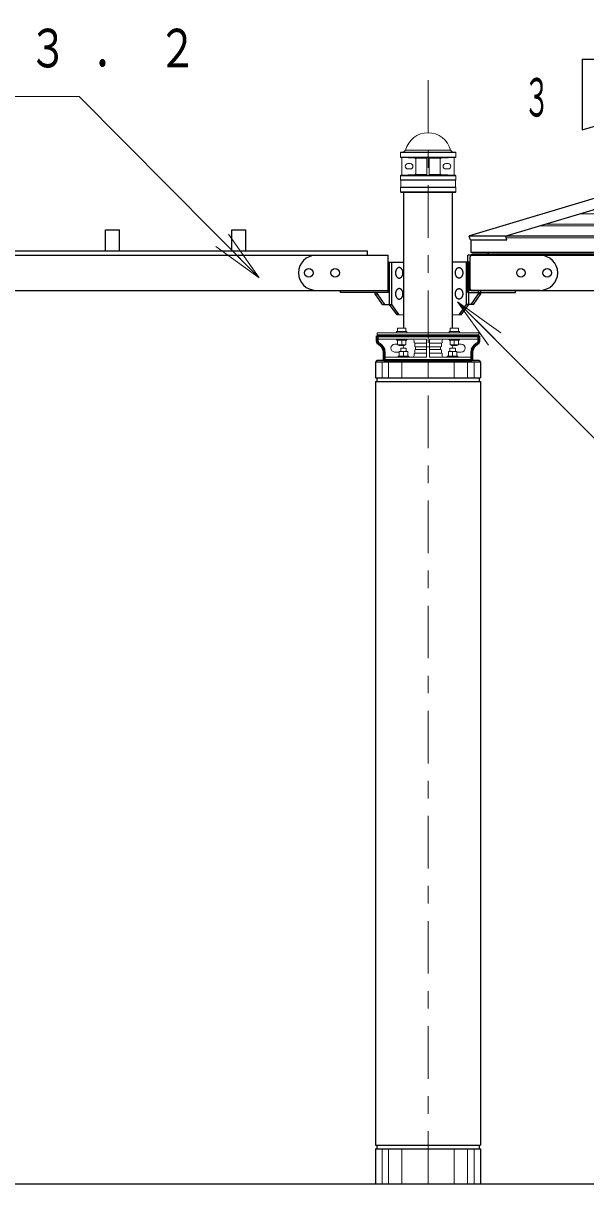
# Model space of a CAD drawing. Units: millimetres on the paper, scale 1:50. Extents: x -365 to 10, y -38 to 257.
# Drawn here: x -282.8 to -250.7, y 59 to 125.3 of the extents above; entities that cross this region are included whole.
import ezdxf
from ezdxf.enums import TextEntityAlignment as Align

# ---------------------------------------------------------------- set-up
doc = ezdxf.new("R2010")
doc.units = ezdxf.units.MM
doc.linetypes.add('USER2', pattern=[6, 3, -1, 1, -1])
doc.layers.add('LY_1', color=7, linetype='Continuous', lineweight=13)
doc.styles.add('ＭＳ ゴシック', font='')
doc.styles.get('ＭＳ ゴシック').set_extended_font_data('MS Gothic')

msp = doc.modelspace()

# ---------------------------------------------------------------- linework, layer by layer
at = {"layer": 'LY_1', "lineweight": 25}
for p, q in [((-250.898, 123.218), (-250.898, 119.174)), ((-250.898, 123.218), (-237.418, 123.218)), ((-250.898, 119.173), (-237.418, 123.217)), ((-261.089, 115.602), (-261.089, 107.864)), ((-258.293, 107.864), (-258.293, 115.602)), ((-257.231, 112.189), (-257.231, 112.901)), ((-292.091, 112.02), (-266.091, 112.02)), ((-227.291, 112.189), (-257.231, 112.189)), ((-257.496, 109.22), (-257.496, 111.62)), ((-257.369, 109.22), (-257.369, 111.62)), ((-292.091, 110.02), (-266.091, 110.02)), ((-256.803, 109.82), (-256.803, 110.02)), ((-256.676, 109.82), (-256.676, 110.02)), ((-257.228, 109.22), (-256.803, 109.82)), ((-257.1, 109.22), (-256.676, 109.82)), ((-256.676, 109.82), (-256.803, 109.82)), ((-257.92, 108.62), (-257.496, 109.22)), ((-257.793, 108.62), (-257.369, 109.22)), ((-257.1, 109.22), (-257.496, 109.22)), ((-330.409, 59.02), (-187.398, 59.02))]:
    msp.add_line(p, q, dxfattribs=at)
at = {"layer": 'LY_1', "linetype": 'USER2'}
msp.add_line((-259.691, 59.02), (-259.691, 122.244), dxfattribs=at)
at = {"layer": 'LY_1', "color": 131, "lineweight": 25}
for p, q in [((-229.962, 121.346), (-257.315, 113.14)), ((-227.796, 121.346), (-255.252, 113.109)), ((-257.276, 112.901), (-257.336, 113.1)), ((-257.276, 112.901), (-255.189, 112.901)), ((-255.189, 112.901), (-255.252, 113.109)), ((-257.211, 112.02), (-227.291, 112.02)), ((-257.191, 112.02), (-257.191, 112.084)), ((-227.291, 112.084), (-257.191, 112.084)), ((-256.311, 112.02), (-257.191, 112.02)), ((-257.111, 112.02), (-256.271, 112.02)), ((-256.255, 112.189), (-256.255, 112.14)), ((-257.291, 110.1), (-257.291, 111.94)), ((-257.291, 110.02), (-257.291, 111.62)), ((-256.676, 110.02), (-257.291, 110.02)), ((-257.211, 110.02), (-227.291, 110.02))]:
    msp.add_line(p, q, dxfattribs=at)
at = {"layer": 'LY_1'}
for p, q in [((-261.089, 117.902), (-260.971, 118.02)), ((-260.971, 118.02), (-258.411, 118.02)), ((-258.293, 117.902), (-258.411, 118.02)), ((-261.271, 117.882), (-261.251, 117.902)), ((-261.271, 117.882), (-258.111, 117.882)), ((-261.271, 117.882), (-261.271, 117.622)), ((-261.271, 117.622), (-261.251, 117.602)), ((-261.271, 117.622), (-258.111, 117.622)), ((-261.251, 117.902), (-258.131, 117.902)), ((-261.251, 117.602), (-258.131, 117.602)), ((-261.251, 117.602), (-260.429, 117.566)), ((-261.191, 117.597), (-261.191, 116.606)), ((-260.391, 117.564), (-259.761, 117.564)), ((-260.391, 117.526), (-260.391, 116.677)), ((-259.761, 117.562), (-259.761, 116.642)), ((-258.991, 117.564), (-259.621, 117.564)), ((-259.621, 117.562), (-259.621, 116.642)), ((-258.991, 117.526), (-258.991, 116.677)), ((-258.131, 117.602), (-258.953, 117.566)), ((-258.191, 117.597), (-258.191, 116.606)), ((-258.131, 117.902), (-258.111, 117.882)), ((-258.131, 117.602), (-258.111, 117.622)), ((-258.111, 117.882), (-258.111, 117.622)), ((-261.231, 116.602), (-261.271, 116.562)), ((-261.231, 116.602), (-260.429, 116.637)), ((-261.231, 116.602), (-258.151, 116.602)), ((-260.841, 117.252), (-260.701, 117.252)), ((-260.841, 116.952), (-260.701, 116.952)), ((-260.391, 116.638), (-259.761, 116.638)), ((-258.991, 116.638), (-259.621, 116.638)), ((-258.151, 116.602), (-258.953, 116.637)), ((-258.541, 117.252), (-258.681, 117.252)), ((-258.541, 116.952), (-258.681, 116.952)), ((-258.151, 116.602), (-258.111, 116.562)), ((-261.271, 116.562), (-261.271, 116.322)), ((-261.271, 116.562), (-258.111, 116.562)), ((-261.271, 116.322), (-261.251, 116.302)), ((-261.271, 116.322), (-258.111, 116.322)), ((-261.251, 116.302), (-261.251, 115.902)), ((-261.251, 116.302), (-258.131, 116.302)), ((-258.111, 116.322), (-258.131, 116.302)), ((-258.131, 116.302), (-258.131, 115.902)), ((-258.111, 116.562), (-258.111, 116.322)), ((-261.251, 115.902), (-261.271, 115.882)), ((-261.271, 115.882), (-261.271, 115.642)), ((-261.271, 115.882), (-258.111, 115.882)), ((-261.271, 115.642), (-261.231, 115.602)), ((-261.271, 115.642), (-258.111, 115.642)), ((-261.251, 115.902), (-258.131, 115.902)), ((-261.231, 115.602), (-258.151, 115.602)), ((-258.111, 115.642), (-258.151, 115.602)), ((-258.131, 115.902), (-258.111, 115.882)), ((-258.111, 115.882), (-258.111, 115.642)), ((-269.325, 110.743), (-271.441, 112.87)), ((-271.086, 113.223), (-269.325, 110.743)), ((-269.325, 110.743), (-271.796, 112.518)), ((-256.242, 106.894), (-258.009, 109.369)), ((-258.009, 109.369), (-255.534, 107.601)), ((-258.009, 109.369), (-255.888, 107.247)), ((-257.793, 108.62), (-258.293, 108.62)), ((-256.791, 107.6), (-262.591, 107.6)), ((-262.591, 107.6), (-262.591, 107.419)), ((-261.491, 107.664), (-261.491, 107.6)), ((-260.891, 107.664), (-261.491, 107.664)), ((-260.951, 107.864), (-261.431, 107.864)), ((-261.431, 107.864), (-261.431, 107.664)), ((-260.951, 107.864), (-260.951, 107.664)), ((-260.891, 107.664), (-260.891, 107.6)), ((-258.491, 107.664), (-258.491, 107.6)), ((-257.891, 107.664), (-258.491, 107.664)), ((-258.431, 107.864), (-258.431, 107.664)), ((-257.951, 107.864), (-258.431, 107.864)), ((-257.951, 107.864), (-257.951, 107.664)), ((-257.891, 107.664), (-257.891, 107.6)), ((-256.791, 107.6), (-256.791, 107.419)), ((-262.591, 107.239), (-259.781, 107.239)), ((-261.591, 106.939), (-261.431, 106.939)), ((-261.491, 107.175), (-261.491, 107.239)), ((-261.491, 107.175), (-260.891, 107.175)), ((-261.431, 106.915), (-261.431, 107.175)), ((-261.431, 106.915), (-260.951, 106.915)), ((-261.351, 106.863), (-261.351, 106.915)), ((-261.351, 106.863), (-261.031, 106.863)), ((-260.931, 106.719), (-261.251, 106.719)), ((-261.251, 106.719), (-261.251, 106.523)), ((-261.191, 106.915), (-261.191, 107.175)), ((-261.031, 106.863), (-261.031, 106.915)), ((-260.951, 106.915), (-260.951, 107.175)), ((-260.931, 106.719), (-260.931, 106.523)), ((-260.891, 107.175), (-260.891, 107.239)), ((-260.491, 107.139), (-260.491, 107.019)), ((-260.451, 106.999), (-260.491, 107.019)), ((-259.781, 106.999), (-260.451, 106.999)), ((-260.451, 106.999), (-260.451, 106.819)), ((-260.411, 106.799), (-260.451, 106.819)), ((-259.781, 106.799), (-260.411, 106.799)), ((-260.411, 106.799), (-260.411, 106.639)), ((-259.781, 107.239), (-259.781, 106.199)), ((-259.641, 106.799), (-259.741, 106.799)), ((-259.601, 107.239), (-259.601, 106.199)), ((-256.791, 107.239), (-259.601, 107.239)), ((-259.601, 106.999), (-258.931, 106.999)), ((-259.601, 106.799), (-258.971, 106.799)), ((-258.971, 106.799), (-258.931, 106.819)), ((-258.971, 106.799), (-258.971, 106.639)), ((-258.931, 106.999), (-258.891, 107.019)), ((-258.931, 106.999), (-258.931, 106.819)), ((-258.891, 107.139), (-258.891, 107.019)), ((-258.491, 107.175), (-258.491, 107.239)), ((-257.891, 107.175), (-258.491, 107.175)), ((-258.451, 106.719), (-258.451, 106.523)), ((-258.131, 106.719), (-258.451, 106.719)), ((-258.431, 106.915), (-258.431, 107.175)), ((-257.951, 106.915), (-258.431, 106.915)), ((-258.351, 106.863), (-258.351, 106.915)), ((-258.031, 106.863), (-258.351, 106.863)), ((-258.191, 106.915), (-258.191, 107.175)), ((-258.131, 106.719), (-258.131, 106.523)), ((-258.031, 106.863), (-258.031, 106.915)), ((-257.951, 106.915), (-257.951, 107.175)), ((-257.791, 106.939), (-257.951, 106.939)), ((-257.891, 107.175), (-257.891, 107.239)), ((-262.191, 106.199), (-259.781, 106.199)), ((-261.591, 106.499), (-261.331, 106.499)), ((-261.391, 106.263), (-260.791, 106.263)), ((-261.391, 106.263), (-261.391, 106.199)), ((-261.331, 106.523), (-260.851, 106.523)), ((-261.331, 106.523), (-261.331, 106.263)), ((-261.091, 106.523), (-261.091, 106.263)), ((-260.851, 106.523), (-260.851, 106.263)), ((-260.791, 106.263), (-260.791, 106.199)), ((-260.491, 106.419), (-260.451, 106.439)), ((-260.491, 106.419), (-260.491, 106.299)), ((-260.451, 106.619), (-260.411, 106.639)), ((-260.451, 106.619), (-260.451, 106.439)), ((-259.781, 106.439), (-260.451, 106.439)), ((-259.781, 106.639), (-260.411, 106.639)), ((-259.601, 106.639), (-258.971, 106.639)), ((-259.601, 106.439), (-258.931, 106.439)), ((-257.191, 106.199), (-259.601, 106.199)), ((-258.931, 106.619), (-258.971, 106.639)), ((-258.931, 106.619), (-258.931, 106.439)), ((-258.891, 106.419), (-258.931, 106.439)), ((-258.891, 106.419), (-258.891, 106.299)), ((-258.591, 106.263), (-258.591, 106.199)), ((-258.591, 106.263), (-257.991, 106.263)), ((-258.051, 106.523), (-258.531, 106.523)), ((-258.531, 106.523), (-258.531, 106.263)), ((-258.291, 106.523), (-258.291, 106.263)), ((-258.051, 106.523), (-258.051, 106.263)), ((-257.791, 106.499), (-258.051, 106.499)), ((-257.991, 106.263), (-257.991, 106.199)), ((-262.316, 105.92), (-262.316, 105.019)), ((-261.941, 105.92), (-261.941, 105.019)), ((-261.191, 105.92), (-261.191, 105.019)), ((-259.691, 105.92), (-259.691, 105.019)), ((-258.191, 105.92), (-258.191, 105.019)), ((-257.441, 105.92), (-257.441, 105.019)), ((-257.066, 105.92), (-257.066, 105.019)), ((-262.316, 61.02), (-262.316, 59.02)), ((-261.941, 61.02), (-261.941, 59.02)), ((-261.191, 61.02), (-261.191, 59.02)), ((-259.691, 61.02), (-259.691, 59.02)), ((-258.191, 61.02), (-258.191, 59.02)), ((-257.441, 61.02), (-257.441, 59.02)), ((-257.066, 61.02), (-257.066, 59.02))]:
    msp.add_line(p, q, dxfattribs=at)
at = {"layer": 'LY_1', "color": 12}
for p, q in [((-250.968, 114.394), (-227.291, 114.394)), ((-253.267, 113.705), (-227.291, 113.705)), ((-252.953, 113.799), (-227.291, 113.799))]:
    msp.add_line(p, q, dxfattribs=at)
at = {"layer": 'LY_1', "color": 40, "lineweight": 25}
for p, q in [((-278.091, 113.48), (-277.291, 113.48)), ((-278.091, 112.28), (-278.091, 113.48)), ((-277.291, 112.28), (-277.291, 113.48)), ((-270.891, 113.48), (-270.091, 113.48)), ((-270.891, 112.28), (-270.891, 113.48)), ((-270.091, 112.28), (-270.091, 113.48)), ((-292.091, 112.28), (-263.151, 112.28)), ((-263.151, 112.02), (-263.151, 112.28)), ((-253.291, 112.02), (-257.411, 112.02)), ((-257.411, 109.9), (-257.411, 112.02)), ((-253.291, 110.02), (-257.411, 110.02)), ((-254.691, 109.9), (-254.691, 110.02)), ((-257.411, 109.9), (-254.691, 109.9))]:
    msp.add_line(p, q, dxfattribs=at)
at = {"layer": 'LY_1', "color": 4, "lineweight": 25}
for p, q in [((-227.291, 113.109), (-257.291, 113.109)), ((-266.091, 112.02), (-261.971, 112.02)), ((-261.971, 109.9), (-261.971, 112.02)), ((-261.971, 111.62), (-261.089, 111.62)), ((-261.886, 109.22), (-261.886, 111.62)), ((-261.758, 109.22), (-261.758, 111.62)), ((-266.091, 110.02), (-261.971, 110.02)), ((-264.691, 109.9), (-264.691, 110.02)), ((-261.971, 109.9), (-264.691, 109.9)), ((-262.706, 109.82), (-262.706, 109.9)), ((-262.706, 109.82), (-262.579, 109.82)), ((-262.281, 109.22), (-262.706, 109.82)), ((-262.579, 109.82), (-262.579, 109.9)), ((-262.154, 109.22), (-262.579, 109.82)), ((-262.281, 109.22), (-261.758, 109.22)), ((-261.461, 108.62), (-261.886, 109.22)), ((-261.334, 108.62), (-261.758, 109.22)), ((-262.606, 106.02), (-262.691, 105.92)), ((-256.777, 106.019), (-262.605, 106.019)), ((-256.776, 106.021), (-256.69, 105.921)), ((-256.691, 105.92), (-262.691, 105.92)), ((-262.691, 105.919), (-262.691, 105.019)), ((-256.691, 105.919), (-256.691, 105.019)), ((-262.691, 105.019), (-256.691, 105.019)), ((-262.691, 104.819), (-262.691, 61.22)), ((-262.691, 104.819), (-256.691, 104.819)), ((-262.605, 105.019), (-262.605, 104.819)), ((-256.776, 105.019), (-256.776, 104.819)), ((-256.691, 104.819), (-256.691, 61.22)), ((-262.691, 61.22), (-256.691, 61.22)), ((-262.691, 61.02), (-262.691, 59.02)), ((-262.691, 61.02), (-256.691, 61.02)), ((-262.605, 61.22), (-262.605, 61.02)), ((-256.776, 61.22), (-256.776, 61.02)), ((-256.691, 61.02), (-256.691, 59.02))]:
    msp.add_line(p, q, dxfattribs=at)
at = {"layer": 'LY_1', "color": 4}
for p, q in [((-255.223, 113.015), (-227.291, 113.015)), ((-261.461, 108.62), (-261.089, 108.62))]:
    msp.add_line(p, q, dxfattribs=at)
at = {"layer": 'LY_1', "color": 2, "lineweight": 25}
msp.add_line((-257.291, 111.62), (-258.293, 111.62), dxfattribs=at)
at = {"layer": 'LY_1', "color": 140, "lineweight": 50}
for p, q in [((-262.591, 107.419), (-262.591, 107.136)), ((-262.591, 107.419), (-256.791, 107.419)), ((-256.791, 107.419), (-256.791, 107.136)), ((-262.191, 106.479), (-262.191, 106.019)), ((-262.191, 106.019), (-257.191, 106.019)), ((-257.191, 106.479), (-257.191, 106.019))]:
    msp.add_line(p, q, dxfattribs=at)
at = {"layer": 'LY_1'}
for points in [[(-269.325, 110.743), (-279.605, 121.078), (-322.542, 121.078)], [(-258.009, 109.369), (-249.415, 100.774), (-224.46, 100.774)]]:
    msp.add_lwpolyline(points, dxfattribs=at)
at = {"layer": 'LY_1', "color": 4, "lineweight": 25}
for points in [[(-261.334, 111.32), (-261.353, 111.318), (-261.371, 111.315), (-261.389, 111.309), (-261.407, 111.301), (-261.424, 111.291), (-261.44, 111.279), (-261.456, 111.265), (-261.47, 111.249), (-261.484, 111.232), (-261.497, 111.212), (-261.508, 111.192), (-261.518, 111.17), (-261.526, 111.146), (-261.533, 111.122), (-261.539, 111.097), (-261.543, 111.072), (-261.545, 111.046), (-261.546, 111.02), (-261.545, 110.993), (-261.543, 110.967), (-261.539, 110.942), (-261.533, 110.917), (-261.526, 110.893), (-261.518, 110.87), (-261.508, 110.847), (-261.497, 110.827), (-261.484, 110.807), (-261.47, 110.79), (-261.456, 110.774), (-261.44, 110.76), (-261.424, 110.748), (-261.407, 110.738), (-261.389, 110.73), (-261.371, 110.724), (-261.353, 110.721), (-261.334, 110.72), (-261.316, 110.721), (-261.297, 110.724), (-261.279, 110.73), (-261.261, 110.738), (-261.244, 110.748), (-261.228, 110.76), (-261.212, 110.774), (-261.198, 110.79), (-261.184, 110.807), (-261.172, 110.827), (-261.16, 110.847), (-261.15, 110.87), (-261.142, 110.893), (-261.135, 110.917), (-261.129, 110.942), (-261.125, 110.967), (-261.123, 110.993), (-261.122, 111.02), (-261.123, 111.046), (-261.125, 111.072), (-261.129, 111.097), (-261.135, 111.122), (-261.142, 111.146), (-261.15, 111.17), (-261.16, 111.192), (-261.172, 111.212), (-261.184, 111.232), (-261.198, 111.249), (-261.212, 111.265), (-261.228, 111.279), (-261.244, 111.291), (-261.261, 111.301), (-261.279, 111.309), (-261.297, 111.315), (-261.316, 111.318)], [(-261.334, 110.12), (-261.353, 110.118), (-261.371, 110.115), (-261.389, 110.109), (-261.407, 110.101), (-261.424, 110.091), (-261.44, 110.079), (-261.456, 110.065), (-261.47, 110.049), (-261.484, 110.032), (-261.497, 110.012), (-261.508, 109.992), (-261.518, 109.97), (-261.526, 109.946), (-261.533, 109.922), (-261.539, 109.897), (-261.543, 109.872), (-261.545, 109.846), (-261.546, 109.82), (-261.545, 109.793), (-261.543, 109.767), (-261.539, 109.742), (-261.533, 109.717), (-261.526, 109.693), (-261.518, 109.67), (-261.508, 109.647), (-261.497, 109.627), (-261.484, 109.607), (-261.47, 109.59), (-261.456, 109.574), (-261.44, 109.56), (-261.424, 109.548), (-261.407, 109.538), (-261.389, 109.53), (-261.371, 109.524), (-261.353, 109.521), (-261.334, 109.52), (-261.316, 109.521), (-261.297, 109.524), (-261.279, 109.53), (-261.261, 109.538), (-261.244, 109.548), (-261.228, 109.56), (-261.212, 109.574), (-261.198, 109.59), (-261.184, 109.607), (-261.172, 109.627), (-261.16, 109.647), (-261.15, 109.67), (-261.142, 109.693), (-261.135, 109.717), (-261.129, 109.742), (-261.125, 109.767), (-261.123, 109.793), (-261.122, 109.82), (-261.123, 109.846), (-261.125, 109.872), (-261.129, 109.897), (-261.135, 109.922), (-261.142, 109.946), (-261.15, 109.97), (-261.16, 109.992), (-261.172, 110.012), (-261.184, 110.032), (-261.198, 110.049), (-261.212, 110.065), (-261.228, 110.079), (-261.244, 110.091), (-261.261, 110.101), (-261.279, 110.109), (-261.297, 110.115), (-261.316, 110.118)]]:
    msp.add_lwpolyline(points, close=True, dxfattribs=at)
at = {"layer": 'LY_1', "lineweight": 25}
for points in [[(-257.92, 111.32), (-257.902, 111.318), (-257.883, 111.315), (-257.865, 111.309), (-257.848, 111.301), (-257.831, 111.291), (-257.814, 111.279), (-257.799, 111.265), (-257.784, 111.249), (-257.77, 111.232), (-257.758, 111.212), (-257.746, 111.192), (-257.737, 111.17), (-257.728, 111.146), (-257.721, 111.122), (-257.715, 111.097), (-257.711, 111.072), (-257.709, 111.046), (-257.708, 111.02), (-257.709, 110.993), (-257.711, 110.967), (-257.715, 110.942), (-257.721, 110.917), (-257.728, 110.893), (-257.737, 110.87), (-257.746, 110.847), (-257.758, 110.827), (-257.77, 110.807), (-257.784, 110.79), (-257.799, 110.774), (-257.814, 110.76), (-257.831, 110.748), (-257.848, 110.738), (-257.865, 110.73), (-257.883, 110.724), (-257.902, 110.721), (-257.92, 110.72), (-257.939, 110.721), (-257.957, 110.724), (-257.975, 110.73), (-257.993, 110.738), (-258.01, 110.748), (-258.026, 110.76), (-258.042, 110.774), (-258.057, 110.79), (-258.07, 110.807), (-258.083, 110.827), (-258.094, 110.847), (-258.104, 110.87), (-258.112, 110.893), (-258.12, 110.917), (-258.125, 110.942), (-258.129, 110.967), (-258.132, 110.993), (-258.132, 111.02), (-258.132, 111.046), (-258.129, 111.072), (-258.125, 111.097), (-258.12, 111.122), (-258.112, 111.146), (-258.104, 111.17), (-258.094, 111.192), (-258.083, 111.212), (-258.07, 111.232), (-258.057, 111.249), (-258.042, 111.265), (-258.026, 111.279), (-258.01, 111.291), (-257.993, 111.301), (-257.975, 111.309), (-257.957, 111.315), (-257.939, 111.318)], [(-257.92, 110.12), (-257.902, 110.118), (-257.883, 110.115), (-257.865, 110.109), (-257.848, 110.101), (-257.831, 110.091), (-257.814, 110.079), (-257.799, 110.065), (-257.784, 110.049), (-257.77, 110.032), (-257.758, 110.012), (-257.746, 109.992), (-257.737, 109.97), (-257.728, 109.946), (-257.721, 109.922), (-257.715, 109.897), (-257.711, 109.872), (-257.709, 109.846), (-257.708, 109.82), (-257.709, 109.793), (-257.711, 109.767), (-257.715, 109.742), (-257.721, 109.717), (-257.728, 109.693), (-257.737, 109.67), (-257.746, 109.647), (-257.758, 109.627), (-257.77, 109.607), (-257.784, 109.59), (-257.799, 109.574), (-257.814, 109.56), (-257.831, 109.548), (-257.848, 109.538), (-257.865, 109.53), (-257.883, 109.524), (-257.902, 109.521), (-257.92, 109.52), (-257.939, 109.521), (-257.957, 109.524), (-257.975, 109.53), (-257.993, 109.538), (-258.01, 109.548), (-258.026, 109.56), (-258.042, 109.574), (-258.057, 109.59), (-258.07, 109.607), (-258.083, 109.627), (-258.094, 109.647), (-258.104, 109.67), (-258.112, 109.693), (-258.12, 109.717), (-258.125, 109.742), (-258.129, 109.767), (-258.132, 109.793), (-258.132, 109.82), (-258.132, 109.846), (-258.129, 109.872), (-258.125, 109.897), (-258.12, 109.922), (-258.112, 109.946), (-258.104, 109.97), (-258.094, 109.992), (-258.083, 110.012), (-258.07, 110.032), (-258.057, 110.049), (-258.042, 110.065), (-258.026, 110.079), (-258.01, 110.091), (-257.993, 110.101), (-257.975, 110.109), (-257.957, 110.115), (-257.939, 110.118)]]:
    msp.add_lwpolyline(points, close=True, dxfattribs=at)
at = {"layer": 'LY_1', "color": 4, "lineweight": 25}
for centre in [(-266.491, 111.02), (-264.991, 111.02)]:
    msp.add_circle(centre, 0.24, dxfattribs=at)
at = {"layer": 'LY_1', "color": 40, "lineweight": 25}
for centre in [(-254.391, 111.02), (-252.891, 111.02)]:
    msp.add_circle(centre, 0.24, dxfattribs=at)
at = {"layer": 'LY_1'}
for centre, radius, start, end in [((-259.691, 117.7), 1.319, 14.00253, 165.99746), ((-260.431, 117.526), 0.04, 0, 87.5), ((-259.801, 117.562), 0.04, 0, 90), ((-259.581, 117.562), 0.04, 90, 180), ((-258.951, 117.526), 0.04, 92.5, 180), ((-260.841, 117.102), 0.15, 90, 270), ((-260.701, 117.102), 0.15, 270, 90), ((-260.431, 116.677), 0.04, 272.5, 0), ((-259.801, 116.642), 0.04, 270, 0), ((-259.581, 116.642), 0.04, 180, 270), ((-258.951, 116.677), 0.04, 180, 267.5), ((-258.681, 117.102), 0.15, 90, 270), ((-258.541, 117.102), 0.15, 270, 90), ((-261.591, 106.719), 0.22, 90.00001, 267.3386), ((-261.291, 106.719), 0.22, 0.00016, 40.88696), ((-260.591, 107.139), 0.1, 0, 90), ((-258.791, 107.139), 0.1, 89.99999, 180), ((-258.091, 106.719), 0.22, 139.11303, 179.99984), ((-257.791, 106.719), 0.22, 270, 90), ((-260.591, 106.299), 0.1, 270, 0), ((-258.791, 106.299), 0.1, 179.99999, 270)]:
    msp.add_arc(centre, radius, start, end, dxfattribs=at)
at = {"layer": 'LY_1', "color": 131, "lineweight": 25}
for centre, radius, start, end in [((-257.306, 113.109), 0.032, 106.69924, 196.69924), ((-257.211, 111.94), 0.08, 90, 180), ((-256.311, 112.14), 0.056, 270, 0), ((-257.211, 110.1), 0.08, 180, 270)]:
    msp.add_arc(centre, radius, start, end, dxfattribs=at)
at = {"layer": 'LY_1', "color": 4, "lineweight": 25}
msp.add_arc((-266.091, 111.02), 1, 90, 270, dxfattribs=at)
at = {"layer": 'LY_1', "color": 40, "lineweight": 25}
msp.add_arc((-253.291, 111.02), 1, 270, 90, dxfattribs=at)
at = {"layer": 'LY_1', "color": 140, "lineweight": 50}
for centre, radius, start, end in [((-262.391, 107.136), 0.2, 180, 242.74229), ((-262.729, 106.479), 0.538, 0, 62.74229), ((-256.653, 106.479), 0.538, 117.25771, 179.99999), ((-256.991, 107.136), 0.2, 297.25771, 0)]:
    msp.add_arc(centre, radius, start, end, dxfattribs=at)

# ---------------------------------------------------------------- texts
at = {"layer": 'LY_1', "style": 'ＭＳ ゴシック', "width": 0.5}
msp.add_text('３', height=2.199, dxfattribs=at).set_placement((-253.485, 121.037), align=Align.MIDDLE_CENTER)
at = {"layer": 'LY_1', "insert": (-323.06, 123.728), "char_height": 2.199, "attachment_point": 4, "style": 'ＭＳ ゴシック'}
msp.add_mtext('\\T1.64;\\W0.75;枠：□－１００×５０×３．２', dxfattribs=at)

doc.saveas('drawing.dxf')
